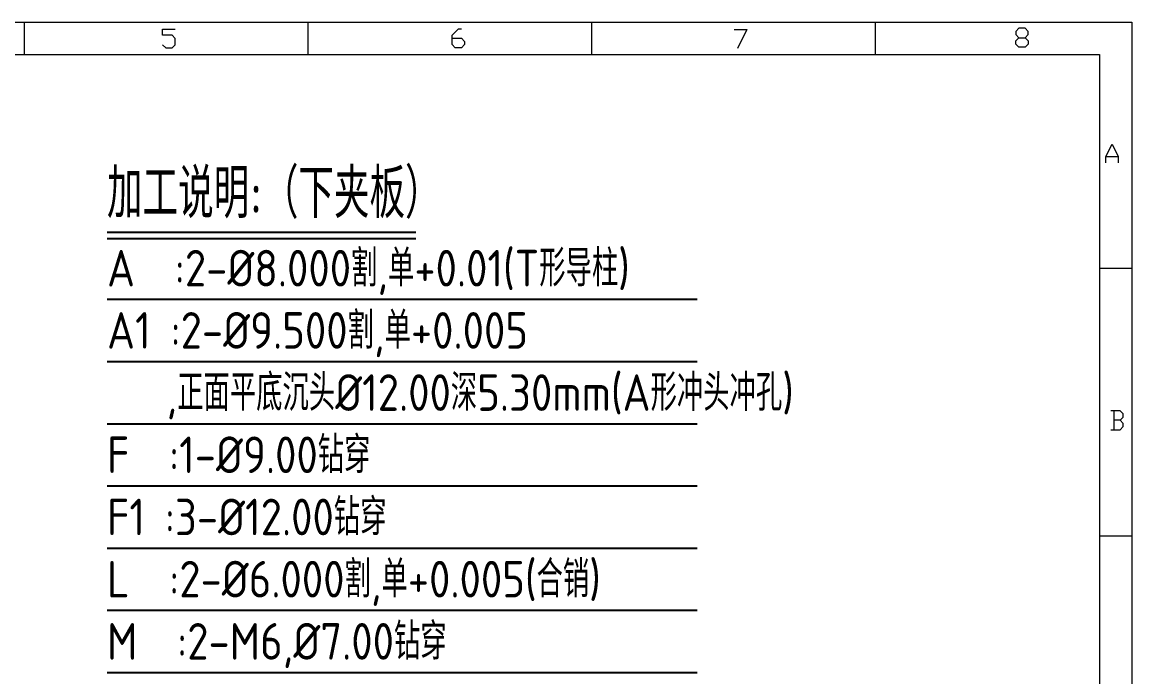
# Model space of a CAD drawing. Header units: millimetres. Extents: x 88508 to 142116, y -5268 to 20283.
# Drawn here: x 113003.5 to 113155.2, y -5144 to -5054.5 of the extents above; entities that cross this region are included whole.
import ezdxf
from ezdxf.enums import TextEntityAlignment as Align

# ---------------------------------------------------------------- set-up
doc = ezdxf.new("R2010")
doc.units = ezdxf.units.MM
doc.layers.add('TEXT', color=4, linetype='Continuous')
doc.styles.add('gbenor', font='gbenor.shx', dxfattribs={"bigfont": 'gbcbig.shx'})
doc.styles.add('GBENOR_', font='gbenor.shx', dxfattribs={"bigfont": 'gbcbig'})
doc.styles.add('TXT', font='txt.shx', dxfattribs={"width": 0.8, "bigfont": 'ctxt.shx'})

# ---------------------------------------------------------------- blocks, each defined once
blk = doc.blocks.new('U40')
at = {"color": 254, "lineweight": 18}
for p, q in [((0, 1783.5), (2530.2, 1783.5)), ((1265.1, 1783.5), (1265.1, 1746.5)), ((1589.1, 1783.5), (1589.1, 1746.5)), ((1913.1, 1783.5), (1913.1, 1746.5)), ((2237.1, 1783.5), (2237.1, 1746.5)), ((2530.2, 1783.5), (2530.2, 0)), ((37, 1746.5), (2493.2, 1746.5)), ((2493.2, 1746.5), (2493.2, 37)), ((2493.2, 1502.7), (2530.2, 1502.7)), ((2493.2, 1197.2), (2530.2, 1197.2))]:
    blk.add_line(p, q, dxfattribs=at)
at = {"color": 92, "lineweight": 18}
for points in [[(1423.4, 1757.7), (1427, 1754.1), (1434.2, 1754.1), (1437.8, 1757.7), (1437.8, 1764.9), (1434.2, 1768.5), (1423.4, 1768.5), (1423.4, 1775.7), (1437.8, 1775.7)], [(1753.9, 1765.1), (1764.7, 1765.1), (1768.3, 1761.5), (1768.3, 1757.9), (1764.7, 1754.3), (1757.5, 1754.3), (1753.9, 1757.9), (1753.9, 1768.7), (1761.1, 1775.9), (1764.7, 1775.9)], [(2076.2, 1775.2), (2090.6, 1775.2), (2079.8, 1753.6)], [(2408.4, 1765.7), (2412, 1762.1), (2412, 1758.5), (2408.4, 1754.9), (2401.2, 1754.9), (2397.6, 1758.5), (2397.6, 1762.1), (2401.2, 1765.7), (2408.4, 1765.7), (2412, 1769.3), (2412, 1772.9), (2408.4, 1776.5), (2401.2, 1776.5), (2397.6, 1772.9), (2397.6, 1769.3), (2401.2, 1765.7)], [(2500.4, 1622.8), (2500.4, 1630), (2507.6, 1644.4), (2514.8, 1630), (2514.8, 1622.8)], [(2500.4, 1630), (2514.8, 1630)], [(2516.9, 1329), (2520.5, 1332.6), (2520.5, 1336.2), (2516.9, 1339.8), (2506.1, 1339.8)], [(2509.7, 1339.8), (2509.7, 1318.2)], [(2506.1, 1318.2), (2516.9, 1318.2), (2520.5, 1321.8), (2520.5, 1325.4), (2516.9, 1329), (2509.7, 1329)]]:
    blk.add_lwpolyline(points, dxfattribs=at)
at = {"lineweight": 18, "style": 'GBENOR_'}
blk.add_attdef('文档路径', (2126, 386.9), '', height=17.8, dxfattribs=at)
at = {"lineweight": 20, "style": 'TXT'}
for tag, height, p in [('18-**-**', 16.3, (1866.6, 256.2)), ('客户名称', 16.1, (1741.1, 134, 0)), ('料厚:', 16.1, (1741.3, 93.2, 0))]:
    blk.add_attdef(tag, text='', height=height, dxfattribs=at).set_placement(p, align=Align.MIDDLE)
for tag, p, height in [('88888', (1850.9, 207.5), 14.9), ('材质:', (1691.2, 168, 0), 16.1), ('核准', (1869.4, 127.5, 0), 16.1), ('设计', (1868.8, 88.3, 0), 16.1), ('绘图', (1868.2, 49.1, 0), 16.1)]:
    blk.add_attdef(tag, p, '', height=height, dxfattribs=at)
for tag, p, height, width in [('3', (2234.7, 206.9), 15.8, 0.7), ('4', (2234.7, 167.4), 15.8, 0.7), ('核准日期', (2041.1, 124.2, 0), 16.1, 0.68), ('设计日期', (2041.1, 84.5, 0), 16.1, 0.68), ('1', (2251.9, 85.9), 14.6, 0.7), ('绘图日期', (2040.9, 46.4, 0), 16.1, 0.68), ('2', (2235, 49.2), 14.6, 0.7)]:
    blk.add_attdef(tag, p, '', height=height, dxfattribs=dict(at, width=width))

msp = doc.modelspace()

# ---------------------------------------------------------------- linework, layer by layer
at = {"layer": 'TEXT', "color": 3, "linetype": 'Continuous'}
for p, q in [((113015.074, -5083.227), (113057.315, -5083.227)), ((113015.074, -5084.102), (113057.315, -5084.102)), ((113015.074, -5092.402), (113095.759, -5092.402)), ((113015.074, -5100.902), (113095.759, -5100.902)), ((113015.074, -5109.402), (113095.759, -5109.402)), ((113015.074, -5117.902), (113095.759, -5117.902)), ((113015.074, -5126.402), (113095.759, -5126.402)), ((113015.074, -5134.902), (113095.759, -5134.902)), ((113015.074, -5143.402), (113095.759, -5143.402))]:
    msp.add_line(p, q, dxfattribs=at)

# ---------------------------------------------------------------- block references
at = {"ltscale": 3, "xscale": 0.1197178852415366, "yscale": 0.1197178852415366, "zscale": 0.1197178852415366}
msp.add_blockref('U40', (112852.272, -5268.044), dxfattribs=at)

# ---------------------------------------------------------------- texts
at = {"layer": 'TEXT', "color": 4, "linetype": 'Continuous', "style": 'gbenor'}
for s, height, p in [('加工说明:（下夹板）', 6.75, (113015.074, -5081.302)), ('   ,正面平底沉头%%c12.00深5.30mm(A形冲头冲孔)', 5, (113015.074, -5107.652)), ('F  :1-%%c9.00钻穿', 5, (113015.074, -5116.152)), ('F1 :3-%%c12.00钻穿', 5, (113015.074, -5124.652)), ('M  :2-M6,%%c7.00钻穿', 5, (113015.074, -5141.652))]:
    msp.add_text(s, height=height, dxfattribs=at).set_placement(p)
at = {"layer": 'TEXT', "color": 1, "linetype": 'Continuous', "style": 'gbenor'}
for s, p in [('A  :2-%%C8.000割,单+0.01(T形导柱)', (113015.074, -5090.652)), ('A1 :2-%%c9.500割,单+0.005', (113015.074, -5099.152)), ('L  :2-%%c6.000割,单+0.005(合销)', (113015.074, -5133.152))]:
    msp.add_text(s, height=5, dxfattribs=at).set_placement(p)

doc.saveas('drawing.dxf')
